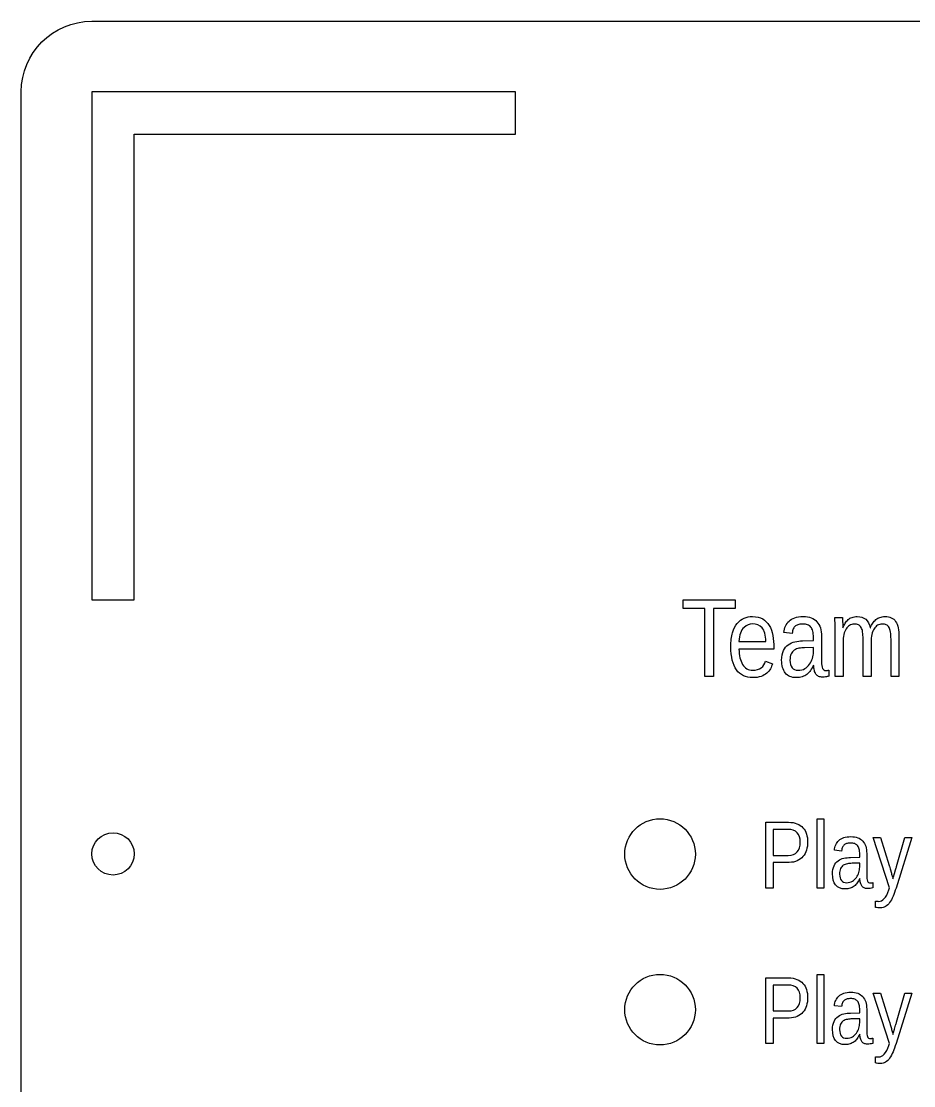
# Model space of a CAD drawing. Extents: x -205 to 381, y 97 to 403.
# Drawn here: x 6.2 to 69.4, y 215.2 to 290.6 of the extents above; entities that cross this region are included whole.
import ezdxf

# ---------------------------------------------------------------- set-up
doc = ezdxf.new("R2010")
doc.units = 0
doc.layers.add('Layer_1', color=7, linetype='CONTINUOUS')

msp = doc.modelspace()

# ---------------------------------------------------------------- linework, layer by layer
at = {"layer": 'Layer_1', "color": 7}
for points in [[(11.210069, 290.606626), (161.210069, 290.606626)], [(11.210069, 290.606626), (11.210069, 290.606626)], [(6.210069, 105.606631), (6.210069, 285.606626)], [(11.209514, 285.604648), (11.209514, 249.612496), (14.208125, 249.612496), (14.208125, 282.606037), (41.204444, 282.606037), (41.204444, 285.604648), (11.209514, 285.604648), (11.209514, 285.604648)], [(55.226991, 249.010569), (55.226991, 244.17586), (54.628923, 244.17586), (54.628923, 249.010569), (53.097094, 249.010569), (53.097094, 249.612496), (56.758817, 249.612496), (56.758817, 249.010569), (55.226991, 249.010569)], [(63.831459, 248.350765), (64.367791, 248.350765)], [(64.414095, 246.595145), (64.414095, 244.17586), (63.846896, 244.17586), (63.846896, 247.459451)], [(64.390961, 247.63694), (64.402533, 247.63694)], [(66.331784, 247.63694), (66.343355, 247.63694)], [(57.036631, 246.649162), (58.935016, 246.649162)], [(60.81025, 247.23566), (60.21604, 247.301254)], [(61.539509, 246.70704), (62.311209, 246.722478), (62.311209, 246.95013)], [(62.886127, 247.023443), (62.886127, 245.225377)], [(65.830168, 244.17586), (65.830168, 246.822797)], [(68.36907, 246.957843), (68.36907, 244.17586), (67.805729, 244.17586), (67.805729, 246.822797)], [(59.506076, 246.209294), (59.506076, 246.116691), (57.036631, 246.116691)], [(62.311207, 245.892897), (62.311207, 246.236302), (61.68613, 246.220865)], [(66.393514, 246.595145), (66.393514, 244.17586), (65.830173, 244.17586)], [(58.915723, 245.260101), (59.417328, 245.086467)], [(62.326644, 244.974571), (62.311207, 244.974571)], [(63.391593, 244.631166), (63.391593, 244.199013)], [(60.589414, 231.006372), (59.464936, 231.006372), (59.464936, 229.190667), (58.948997, 229.190667), (58.948997, 233.850641), (60.556343, 233.850641)], [(62.570484, 229.190667), (62.570484, 234.098689), (63.059962, 234.098689), (63.059962, 229.190667), (62.570484, 229.190667)], [(60.493504, 233.344634), (59.464936, 233.344634), (59.464936, 231.505781), (60.516654, 231.505781)], [(67.653789, 229.064985), (67.700093, 229.2072), (66.535927, 232.769152), (67.058478, 232.769152), (67.676943, 230.791392)], [(68.199494, 230.725245), (68.774962, 232.769152), (69.290901, 232.769152), (68.159805, 229.190661)], [(14.208819, 231.609827), (14.208819, 231.609827)], [(53.949002, 231.598689), (53.949002, 231.598689)], [(64.303504, 231.813369), (63.79418, 231.869594)], [(64.928581, 231.36025), (65.590039, 231.373487), (65.590039, 231.568618)], [(66.082827, 231.631469), (66.082827, 230.09027)], [(65.590033, 230.662416), (65.590033, 230.956766), (65.054254, 230.94353)], [(67.746395, 230.553267), (67.829077, 230.25561)], [(67.977904, 229.984411), (68.050664, 230.222536), (68.130039, 230.490427)], [(65.60327, 229.875282), (65.590033, 229.875282)], [(66.516081, 229.580941), (66.516081, 229.210524)], [(66.704597, 227.821441), (66.704597, 228.267925)], [(60.589414, 219.980413), (59.464936, 219.980413), (59.464936, 218.16471), (58.948997, 218.16471), (58.948997, 222.824682), (60.556343, 222.824682)], [(62.570484, 218.16471), (62.570484, 223.07273), (63.059962, 223.07273), (63.059962, 218.16471), (62.570484, 218.16471)], [(60.493504, 222.318677), (59.464936, 222.318677), (59.464936, 220.479822), (60.516654, 220.479822)], [(67.653789, 218.039026), (67.700093, 218.18124), (66.535927, 221.743192), (67.058478, 221.743192), (67.676943, 219.765433)], [(68.199494, 219.699288), (68.774962, 221.743192), (69.290901, 221.743192), (68.159805, 218.164705)], [(53.949002, 220.572729), (53.949002, 220.572729)], [(64.303504, 220.787413), (63.79418, 220.843637)], [(64.928581, 220.334294), (65.590039, 220.34753), (65.590039, 220.542661)], [(66.082827, 220.605512), (66.082827, 219.064316)], [(65.590033, 219.63646), (65.590033, 219.930809), (65.054254, 219.917573)], [(67.746395, 219.527308), (67.829077, 219.229651)], [(65.60327, 218.849325), (65.590033, 218.849325)], [(67.977904, 218.958455), (68.050664, 219.19658), (68.130039, 219.464468)], [(66.516081, 218.554984), (66.516081, 218.184568)], [(66.704597, 216.795481), (66.704597, 217.241965)]]:
    msp.add_lwpolyline(points, dxfattribs=at)
for points in [[(6.210069, 285.606626), (6.210069, 288.376626), (8.440069, 290.606626), (11.210069, 290.606626)], [(56.917017, 247.945621), (57.055921, 248.115391), (57.217979, 248.237577), (57.40319, 248.312179)], [(57.40319, 248.312179), (57.588396, 248.389345), (57.786465, 248.42793), (57.997398, 248.427936)], [(57.997398, 248.427936), (58.285499, 248.42793), (58.526011, 248.371339), (58.718938, 248.258162)], [(58.718938, 248.258162), (59.091926, 248.039508), (59.329868, 247.648514), (59.432763, 247.085176)], [(60.586456, 248.111539), (60.694494, 248.211858), (60.829543, 248.289029), (60.9916, 248.343052)], [(60.9916, 248.343052), (61.156229, 248.399637), (61.355585, 248.427933), (61.589669, 248.427938)], [(61.589669, 248.427938), (62.019248, 248.427933), (62.342076, 248.307034), (62.558154, 248.065238)], [(63.835325, 248.231151), (63.832785, 248.292884), (63.831459, 248.332753), (63.831459, 248.350765)], [(63.84303, 248.007357), (63.84049, 248.094815), (63.837893, 248.169412), (63.835325, 248.231151)], [(64.367791, 248.350765), (64.370331, 248.337895), (64.371657, 248.303174), (64.371657, 248.246585)], [(64.371657, 248.246585), (64.374197, 248.189991), (64.376794, 248.124394), (64.37939, 248.0498)], [(64.568448, 247.964913), (64.62761, 248.062658), (64.695776, 248.144974), (64.772949, 248.211858)], [(64.772949, 248.211858), (64.852688, 248.281307), (64.944007, 248.33404), (65.046902, 248.370057)], [(65.046902, 248.370057), (65.149795, 248.408637), (65.268122, 248.42793), (65.401884, 248.427936)], [(65.401884, 248.427936), (65.66169, 248.42793), (65.866191, 248.36491), (66.015387, 248.238869)], [(66.015387, 248.238869), (66.167152, 248.11282), (66.272619, 247.912177), (66.331784, 247.63694)], [(66.513129, 247.964913), (66.577436, 248.062658), (66.650746, 248.144974), (66.733064, 248.211858)], [(66.733064, 248.211858), (66.817948, 248.281307), (66.913125, 248.33404), (67.018594, 248.370057)], [(67.018594, 248.370057), (67.124055, 248.408637), (67.244956, 248.42793), (67.381292, 248.427936)], [(67.381292, 248.427936), (67.553637, 248.42793), (67.701544, 248.399634), (67.825022, 248.343049)], [(67.825022, 248.343049), (67.951062, 248.286452), (68.053955, 248.198994), (68.133702, 248.08067)], [(56.585186, 247.281958), (56.667499, 247.554624), (56.77811, 247.775844), (56.917017, 247.945621)], [(57.40319, 247.660094), (57.171677, 247.462019), (57.049492, 247.125043), (57.036631, 246.649162)], [(57.989682, 247.914754), (57.789039, 247.914751), (57.59354, 247.829862), (57.40319, 247.660094)], [(58.672637, 247.629224), (58.500289, 247.819575), (58.272638, 247.914751), (57.989682, 247.914754)], [(58.935016, 246.649162), (58.935013, 247.114753), (58.847553, 247.441439), (58.672637, 247.629224)], [(60.21604, 247.301254), (60.236614, 247.46588), (60.276489, 247.616363), (60.335654, 247.752699)], [(60.335654, 247.752699), (60.394816, 247.8916), (60.478419, 248.011215), (60.586456, 248.111539)], [(60.887421, 247.559775), (60.848835, 247.474882), (60.823111, 247.366845), (60.81025, 247.23566)], [(61.045621, 247.764276), (60.981311, 247.715398), (60.928577, 247.64723), (60.887421, 247.559775)], [(61.27713, 247.868455), (61.18967, 247.85045), (61.112499, 247.815717), (61.045621, 247.764276)], [(61.574234, 247.899322), (61.463623, 247.899319), (61.364588, 247.889021), (61.27713, 247.868455)], [(61.898349, 247.845305), (61.808315, 247.881313), (61.700277, 247.899319), (61.574234, 247.899322)], [(62.129859, 247.683247), (62.06812, 247.757841), (61.990952, 247.811859), (61.898349, 247.845305)], [(62.264908, 247.389998), (62.23661, 247.510897), (62.191592, 247.608644), (62.129859, 247.683247)], [(62.311209, 246.95013), (62.311207, 247.122474), (62.295772, 247.269097), (62.264908, 247.389998)], [(62.558154, 248.065238), (62.7768, 247.826006), (62.886124, 247.478743), (62.886127, 247.023443)], [(63.846896, 247.733404), (63.846893, 247.831148), (63.845485, 247.922467), (63.84303, 248.007357)], [(63.846896, 247.459451), (63.846893, 247.459448), (63.846893, 247.550764), (63.846896, 247.733404)], [(64.37939, 248.0498), (64.384527, 247.977771), (64.387095, 247.903174), (64.387095, 247.826009)], [(64.387095, 247.826009), (64.389635, 247.751407), (64.390961, 247.688384), (64.390961, 247.63694)], [(64.402533, 247.63694), (64.453976, 247.757838), (64.509283, 247.867163), (64.568448, 247.964913)], [(64.626315, 247.552053), (64.559431, 247.444013), (64.506698, 247.308964), (64.468115, 247.146912)], [(64.873259, 247.802856), (64.77808, 247.746262), (64.695764, 247.662662), (64.626315, 247.552053)], [(65.20123, 247.891603), (65.080329, 247.891598), (64.971004, 247.862018), (64.873259, 247.802856)], [(65.498337, 247.837583), (65.418592, 247.873592), (65.319557, 247.891598), (65.20123, 247.891603)], [(65.691261, 247.660094), (65.642386, 247.744975), (65.578076, 247.80414), (65.498337, 247.837583)], [(65.79544, 247.33212), (65.774866, 247.468451), (65.740133, 247.577775), (65.691261, 247.660094)], [(66.343355, 247.63694), (66.394798, 247.757838), (66.45139, 247.867163), (66.513129, 247.964913)], [(66.605734, 247.56363), (66.536276, 247.455587), (66.483543, 247.320541), (66.447535, 247.158486)], [(66.852679, 247.806717), (66.757499, 247.752694), (66.675183, 247.671665), (66.605734, 247.56363)], [(67.180652, 247.891603), (67.059748, 247.891598), (66.950423, 247.863302), (66.852679, 247.806717)], [(67.473898, 247.837583), (67.39415, 247.873592), (67.296403, 247.891598), (67.180652, 247.891603)], [(67.666822, 247.660094), (67.617944, 247.744975), (67.553637, 247.80414), (67.473898, 247.837583)], [(67.774862, 247.33212), (67.754288, 247.468451), (67.718265, 247.577775), (67.666822, 247.660094)], [(68.133702, 248.08067), (68.216012, 247.962339), (68.275175, 247.809285), (68.311195, 247.621508)], [(68.311195, 247.621508), (68.349774, 247.436297), (68.369067, 247.215074), (68.36907, 246.957843)], [(56.465572, 246.290322), (56.465572, 246.681316), (56.505441, 247.01186), (56.585186, 247.281958)], [(59.432763, 247.085176), (59.481635, 246.815078), (59.506073, 246.523116), (59.506076, 246.209294)], [(60.52472, 246.433087), (60.663627, 246.533406), (60.821824, 246.602858), (60.999316, 246.641446)], [(60.999316, 246.641446), (61.176806, 246.680029), (61.356869, 246.701893), (61.539509, 246.70704)], [(64.468115, 247.146912), (64.432101, 246.987423), (64.414095, 246.803501), (64.414095, 246.595145)], [(65.830168, 246.822797), (65.830165, 247.026008), (65.818597, 247.195782), (65.79544, 247.33212)], [(66.447535, 247.158486), (66.41152, 246.996425), (66.393512, 246.808646), (66.393514, 246.595145)], [(67.805729, 246.822797), (67.805723, 247.026008), (67.795428, 247.195782), (67.774862, 247.33212)], [(56.862997, 244.650456), (56.598047, 245.018302), (56.465572, 245.564921), (56.465572, 246.290322)], [(57.036631, 246.116691), (57.036629, 245.898039), (57.059774, 245.696112), (57.106083, 245.510904)], [(60.061701, 245.34113), (60.061701, 245.616367), (60.104144, 245.841448), (60.189031, 246.016369)], [(60.189031, 246.016369), (60.276489, 246.193859), (60.388387, 246.332763), (60.52472, 246.433087)], [(60.95687, 246.054949), (60.864265, 245.990636), (60.789668, 245.900605), (60.733076, 245.784851)], [(61.288701, 246.182279), (61.162655, 246.161705), (61.052047, 246.119253), (60.95687, 246.054949)], [(61.68613, 246.220865), (61.54722, 246.218325), (61.414745, 246.205427), (61.288701, 246.182279)], [(62.241755, 245.464602), (62.288053, 245.613796), (62.311204, 245.756561), (62.311207, 245.892897)], [(57.106083, 245.510904), (57.152385, 245.328266), (57.214121, 245.17007), (57.291292, 245.036307)], [(58.614759, 244.80094), (58.763953, 244.921838), (58.864274, 245.074893), (58.915723, 245.260101)], [(60.320219, 244.430523), (60.147872, 244.651743), (60.061701, 244.955279), (60.061701, 245.34113)], [(60.733076, 245.784851), (60.676485, 245.669095), (60.64819, 245.517327), (60.64819, 245.329548)], [(60.64819, 245.329548), (60.64819, 245.103183), (60.698349, 244.928264), (60.798673, 244.804792)], [(62.041111, 245.051742), (62.13114, 245.177785), (62.198021, 245.315405), (62.241755, 245.464602)], [(62.886127, 245.225377), (62.886124, 245.019589), (62.907999, 244.863963), (62.951721, 244.758499)], [(58.020551, 244.098689), (57.513799, 244.098692), (57.127947, 244.282613), (56.862997, 244.650456)], [(57.291292, 245.036307), (57.36846, 244.905116), (57.46621, 244.802224), (57.584538, 244.727627)], [(57.584538, 244.727627), (57.705436, 244.655601), (57.850775, 244.619589), (58.020551, 244.619589)], [(58.020551, 244.619589), (58.267493, 244.619589), (58.465562, 244.680039), (58.614759, 244.80094)], [(59.008329, 244.418946), (58.900286, 244.326341), (58.76524, 244.249173), (58.603185, 244.187437)], [(59.266847, 244.735343), (59.202537, 244.619589), (59.116364, 244.514123), (59.008329, 244.418946)], [(59.417328, 245.086467), (59.381314, 244.970713), (59.331152, 244.85367), (59.266847, 244.735343)], [(61.09578, 244.098689), (60.751085, 244.098692), (60.492567, 244.2093), (60.320219, 244.430523)], [(60.798673, 244.804792), (60.898992, 244.68132), (61.041757, 244.619584), (61.226965, 244.619584)], [(61.226965, 244.619589), (61.4096, 244.619589), (61.567799, 244.659459), (61.701561, 244.739204)], [(61.701561, 244.739204), (61.837895, 244.821517), (61.951077, 244.925696), (62.041111, 245.051742)], [(62.106706, 244.611871), (62.034677, 244.503833), (61.94979, 244.41123), (61.852045, 244.33406)], [(62.311207, 244.974571), (62.249468, 244.840809), (62.181303, 244.719908), (62.106706, 244.611871)], [(62.376804, 244.608013), (62.351093, 244.713479), (62.334357, 244.835664), (62.326644, 244.974571)], [(62.484841, 244.345633), (62.438537, 244.417659), (62.402525, 244.50512), (62.376804, 244.608013)], [(62.951721, 244.758499), (62.995449, 244.655604), (63.080336, 244.604158), (63.206384, 244.604158)], [(63.206384, 244.604158), (63.237248, 244.604158), (63.268115, 244.606698), (63.298987, 244.611862)], [(63.298987, 244.611862), (63.332425, 244.616999), (63.363292, 244.623433), (63.391593, 244.631166)], [(58.603185, 244.187437), (58.443698, 244.128272), (58.249487, 244.098692), (58.020551, 244.098689)], [(61.520214, 244.160425), (61.396739, 244.119269), (61.255261, 244.098692), (61.095777, 244.098689)], [(61.852045, 244.33406), (61.756866, 244.259463), (61.646254, 244.201584), (61.520214, 244.160425)], [(62.67391, 244.187437), (62.596736, 244.223448), (62.533713, 244.276181), (62.484841, 244.345633)], [(62.951721, 244.137274), (62.843681, 244.137274), (62.751075, 244.153982), (62.67391, 244.187437)], [(63.175515, 244.152712), (63.106057, 244.142411), (63.03146, 244.137274), (62.951721, 244.137274)], [(63.391593, 244.199013), (63.319561, 244.178439), (63.247538, 244.163002), (63.175515, 244.152712)], [(48.949, 231.598689), (48.949, 232.979399), (50.068288, 234.098689), (51.449001, 234.098689)], [(51.449001, 234.098689), (52.829711, 234.098689), (53.949002, 232.979399), (53.949002, 231.598689)], [(60.556343, 233.850641), (60.781235, 233.850639), (60.97747, 233.816461), (61.145039, 233.748116)], [(11.208819, 231.609827), (11.208819, 232.438255), (11.880392, 233.109827), (12.70882, 233.109827)], [(12.70882, 233.109827), (13.537247, 233.109827), (14.208819, 232.438255), (14.208819, 231.609827)], [(61.161577, 233.113124), (61.013848, 233.26746), (60.791158, 233.344631), (60.493504, 233.344634)], [(61.145039, 233.748116), (61.314813, 233.681966), (61.455924, 233.587156), (61.568372, 233.463689)], [(61.383164, 232.441746), (61.383161, 232.737193), (61.309301, 232.960987), (61.161577, 233.113124)], [(61.568372, 233.463689), (61.680818, 233.342418), (61.764604, 233.194692), (61.819728, 233.020513)], [(61.171497, 231.747214), (61.312606, 231.908165), (61.383161, 232.139675), (61.383164, 232.441746)], [(61.819728, 233.020513), (61.874846, 232.84853), (61.902408, 232.657809), (61.902411, 232.44835)], [(61.902411, 232.44835), (61.902408, 232.2455), (61.874837, 232.055883), (61.819728, 231.879497)], [(63.896706, 232.256549), (63.947418, 232.375607), (64.019077, 232.478133), (64.11168, 232.564126)], [(64.11168, 232.564126), (64.204286, 232.650113), (64.320039, 232.716258), (64.458946, 232.762562)], [(64.458946, 232.762562), (64.600057, 232.811067), (64.770934, 232.835319), (64.971577, 232.835324)], [(64.703686, 232.355767), (64.62872, 232.340329), (64.562575, 232.310563), (64.505247, 232.266469)], [(64.958347, 232.382211), (64.863537, 232.382208), (64.77865, 232.373377), (64.703686, 232.355767)], [(65.236161, 232.33591), (65.15899, 232.366773), (65.066384, 232.382208), (64.958347, 232.382211)], [(64.971577, 232.835324), (65.339787, 232.835319), (65.616497, 232.731692), (65.801706, 232.524437)], [(65.434597, 232.197003), (65.38168, 232.26094), (65.315533, 232.307241), (65.236161, 232.33591)], [(65.801706, 232.524437), (65.989118, 232.319383), (66.082824, 232.021726), (66.082827, 231.631469)], [(12.70882, 230.109828), (11.880392, 230.109828), (11.208819, 230.7814), (11.208819, 231.609827)], [(14.208819, 231.609827), (14.208819, 230.7814), (13.537247, 230.109828), (12.70882, 230.109828)], [(51.449001, 229.098688), (50.068288, 229.098688), (48.949, 230.217976), (48.949, 231.598689)], [(53.949002, 231.598689), (53.949002, 230.217976), (52.829711, 229.098688), (51.449001, 229.098688)], [(60.516654, 231.505781), (60.814308, 231.505778), (61.03259, 231.586257), (61.171497, 231.747214)], [(61.819728, 231.879497), (61.764604, 231.705309), (61.681922, 231.553175), (61.57168, 231.42309)], [(63.79418, 231.869594), (63.811819, 232.010702), (63.845996, 232.139686), (63.896706, 232.256549)], [(64.369651, 232.091183), (64.336577, 232.018421), (64.314527, 231.925815), (64.303504, 231.813369)], [(64.505247, 232.266469), (64.450127, 232.224573), (64.404926, 232.166144), (64.369651, 232.091183)], [(65.550353, 231.945647), (65.52611, 232.049273), (65.487513, 232.133059), (65.434597, 232.197003)], [(65.590039, 231.568618), (65.590039, 231.716339), (65.576803, 231.842018), (65.550353, 231.945647)], [(61.161577, 231.118821), (60.998413, 231.043851), (60.807693, 231.006369), (60.589414, 231.006372)], [(61.57168, 231.42309), (61.46364, 231.295207), (61.32694, 231.193782), (61.161577, 231.118821)], [(63.771029, 230.768247), (63.845996, 230.920379), (63.941906, 231.039443), (64.058763, 231.125433)], [(64.058763, 231.125433), (64.177827, 231.21142), (64.313424, 231.270952), (64.465561, 231.304029)], [(64.429174, 230.801318), (64.349799, 230.746194), (64.285859, 230.669023), (64.237354, 230.569805)], [(64.713604, 230.910456), (64.605563, 230.892817), (64.510753, 230.856436), (64.429174, 230.801318)], [(64.465561, 231.304029), (64.617696, 231.3371), (64.772035, 231.355839), (64.928581, 231.36025)], [(65.054254, 230.94353), (64.93519, 230.941272), (64.821638, 230.930293), (64.713604, 230.910456)], [(67.676943, 230.791392), (67.67694, 230.791389), (67.700085, 230.712014), (67.746395, 230.553267)], [(63.661888, 230.189471), (63.661888, 230.425389), (63.69827, 230.618314), (63.771029, 230.768247)], [(63.883478, 229.408949), (63.735752, 229.598568), (63.661888, 229.858741), (63.661888, 230.189471)], [(64.237354, 230.569805), (64.188845, 230.470587), (64.164591, 230.3405), (64.164591, 230.179545)], [(64.164591, 230.179545), (64.164591, 229.985518), (64.207585, 229.835587), (64.293575, 229.729754)], [(65.358524, 229.941426), (65.435692, 230.049464), (65.493019, 230.167424), (65.530504, 230.295307)], [(65.530504, 230.295307), (65.570187, 230.423188), (65.590033, 230.545557), (65.590033, 230.662416)], [(66.082827, 230.09027), (66.082824, 229.913881), (66.101567, 229.780489), (66.139052, 229.69009)], [(67.829077, 230.25561), (67.85774, 230.156392), (67.881991, 230.067094), (67.901837, 229.987719)], [(68.130039, 230.490427), (68.158701, 230.580826), (68.181852, 230.659097), (68.199494, 230.725245)], [(64.548244, 229.124523), (64.252791, 229.124523), (64.031204, 229.219332), (63.883478, 229.408949)], [(64.293575, 229.729754), (64.379565, 229.62392), (64.501934, 229.571004), (64.660687, 229.571004)], [(64.660687, 229.571009), (64.81723, 229.571009), (64.952829, 229.605184), (65.067482, 229.673535)], [(65.196466, 229.326269), (65.114887, 229.262329), (65.020077, 229.21272), (64.91204, 229.177442)], [(65.067482, 229.673535), (65.184339, 229.744091), (65.281353, 229.833389), (65.358524, 229.941426)], [(65.414748, 229.564394), (65.353009, 229.471791), (65.280249, 229.392416), (65.196466, 229.326269)], [(65.590033, 229.875282), (65.537117, 229.760626), (65.478688, 229.657), (65.414748, 229.564394)], [(65.646263, 229.561087), (65.624222, 229.651488), (65.609882, 229.756218), (65.60327, 229.875282)], [(65.738869, 229.336192), (65.69918, 229.397928), (65.668311, 229.472892), (65.646263, 229.561087)], [(65.900927, 229.200593), (65.834776, 229.231462), (65.780759, 229.27666), (65.738869, 229.336192)], [(66.139052, 229.69009), (66.176531, 229.601893), (66.24929, 229.557796), (66.357331, 229.557799)], [(66.357331, 229.557799), (66.383775, 229.557796), (66.410245, 229.560056), (66.436706, 229.564403)], [(66.436706, 229.564403), (66.465368, 229.568805), (66.491826, 229.574337), (66.516081, 229.580941)], [(67.901837, 229.987719), (67.923878, 229.908344), (67.937115, 229.858735), (67.941526, 229.838892)], [(67.941526, 229.838892), (67.945929, 229.863135), (67.958064, 229.911652), (67.977904, 229.984411)], [(64.91204, 229.177442), (64.806206, 229.142164), (64.684938, 229.124525), (64.548238, 229.124525)], [(66.139052, 229.157599), (66.046443, 229.157599), (65.967068, 229.171936), (65.900927, 229.200593)], [(66.330872, 229.170835), (66.27134, 229.16203), (66.2074, 229.157599), (66.139052, 229.157599)], [(66.516081, 229.210524), (66.454342, 229.192885), (66.392606, 229.179655), (66.330872, 229.170835)], [(67.329677, 228.443216), (67.453146, 228.573303), (67.561186, 228.780559), (67.653789, 229.064985)], [(67.948138, 228.608584), (67.877583, 228.434402), (67.798208, 228.286675), (67.710013, 228.165407)], [(68.159805, 229.190667), (68.091454, 228.974592), (68.020898, 228.780564), (67.948138, 228.608584)], [(66.704597, 228.267925), (66.739874, 228.261321), (66.77846, 228.25689), (66.820353, 228.254688)], [(66.869962, 227.791675), (66.817045, 227.796077), (66.761924, 227.806011), (66.704597, 227.821441)], [(66.820353, 228.254688), (66.86445, 228.250286), (66.901932, 228.248084), (66.932802, 228.248084)], [(67.041943, 227.785071), (66.980204, 227.785071), (66.922879, 227.787328), (66.869962, 227.791675)], [(66.932802, 228.248084), (67.076117, 228.248084), (67.208408, 228.313128), (67.329677, 228.443216)], [(67.415664, 227.884289), (67.307627, 227.818144), (67.183051, 227.785071), (67.041943, 227.785071)], [(67.710013, 228.165407), (67.621819, 228.041938), (67.523701, 227.948232), (67.415664, 227.884289)], [(48.949, 220.572729), (48.949, 221.953439), (50.068288, 223.07273), (51.449001, 223.07273)], [(51.449001, 223.07273), (52.829714, 223.07273), (53.949002, 221.953439), (53.949002, 220.572729)], [(60.556343, 222.824682), (60.781235, 222.824679), (60.97747, 222.790502), (61.145039, 222.722156)], [(61.145039, 222.722156), (61.314813, 222.656006), (61.455924, 222.561196), (61.568372, 222.43773)], [(61.161577, 222.087165), (61.013848, 222.241501), (60.791158, 222.318672), (60.493504, 222.318677)], [(61.383164, 221.415786), (61.383161, 221.711233), (61.309301, 221.935027), (61.161577, 222.087165)], [(61.568372, 222.43773), (61.680818, 222.316459), (61.764604, 222.168733), (61.819728, 221.994554)], [(61.819728, 221.994554), (61.874846, 221.82257), (61.902408, 221.63185), (61.902411, 221.42239)], [(64.458946, 221.736608), (64.600057, 221.785111), (64.770934, 221.809362), (64.971577, 221.809368)], [(64.971577, 221.809368), (65.339787, 221.809362), (65.616497, 221.705736), (65.801706, 221.498483)], [(61.171497, 220.721254), (61.312606, 220.882206), (61.383161, 221.113715), (61.383164, 221.415786)], [(61.902411, 221.42239), (61.902408, 221.21954), (61.874837, 221.029924), (61.819728, 220.853538)], [(63.79418, 220.843637), (63.811819, 220.984745), (63.845996, 221.11373), (63.896706, 221.230592)], [(63.896706, 221.230592), (63.947418, 221.34965), (64.019077, 221.452176), (64.11168, 221.538169)], [(64.11168, 221.538169), (64.204286, 221.624157), (64.320039, 221.690301), (64.458946, 221.736608)], [(64.369651, 221.065227), (64.336577, 220.992464), (64.314527, 220.899859), (64.303504, 220.787413)], [(64.505247, 221.240512), (64.450127, 221.198616), (64.404926, 221.140188), (64.369651, 221.065227)], [(64.703686, 221.32981), (64.62872, 221.314373), (64.562575, 221.284607), (64.505247, 221.240512)], [(64.958347, 221.356254), (64.863537, 221.356252), (64.77865, 221.347421), (64.703686, 221.32981)], [(65.236161, 221.309953), (65.15899, 221.340817), (65.066384, 221.356252), (64.958347, 221.356254)], [(65.434597, 221.171046), (65.38168, 221.234983), (65.315533, 221.281285), (65.236161, 221.309953)], [(65.550353, 220.91969), (65.52611, 221.023317), (65.487513, 221.107103), (65.434597, 221.171046)], [(65.801706, 221.498483), (65.989118, 221.293426), (66.082824, 220.995772), (66.082827, 220.605512)], [(51.449001, 218.072729), (50.068288, 218.072729), (48.949, 219.192016), (48.949, 220.572729)], [(53.949002, 220.572729), (53.949002, 219.192016), (52.829714, 218.072729), (51.449001, 218.072729)], [(60.516654, 220.479822), (60.814308, 220.479819), (61.03259, 220.560297), (61.171497, 220.721254)], [(61.57168, 220.397131), (61.46364, 220.269247), (61.32694, 220.167822), (61.161577, 220.092861)], [(61.819728, 220.853538), (61.764604, 220.67935), (61.681922, 220.527215), (61.57168, 220.397131)], [(64.058763, 220.099474), (64.177827, 220.185461), (64.313424, 220.244993), (64.465561, 220.27807)], [(64.465561, 220.27807), (64.617696, 220.31114), (64.772035, 220.32988), (64.928581, 220.334294)], [(65.590039, 220.542661), (65.590039, 220.690385), (65.576803, 220.816061), (65.550353, 220.91969)], [(61.161577, 220.092861), (60.998413, 220.017894), (60.807693, 219.98041), (60.589414, 219.980413)], [(63.661888, 219.163512), (63.661888, 219.39943), (63.69827, 219.592354), (63.771029, 219.742288)], [(63.771029, 219.742288), (63.845996, 219.894422), (63.941906, 220.013483), (64.058763, 220.099474)], [(64.237354, 219.543849), (64.188845, 219.444631), (64.164591, 219.314543), (64.164591, 219.153589)], [(64.429174, 219.775361), (64.349799, 219.720238), (64.285859, 219.643067), (64.237354, 219.543849)], [(64.713604, 219.884502), (64.605563, 219.866863), (64.510753, 219.830479), (64.429174, 219.775361)], [(65.054254, 219.917573), (64.93519, 219.915315), (64.821638, 219.904337), (64.713604, 219.884502)], [(65.530504, 219.269351), (65.570187, 219.397231), (65.590033, 219.5196), (65.590033, 219.63646)], [(67.676943, 219.765433), (67.67694, 219.76543), (67.700085, 219.686058), (67.746395, 219.527308)], [(68.130039, 219.464468), (68.158701, 219.554867), (68.181852, 219.633141), (68.199494, 219.699288)], [(63.883478, 218.38299), (63.735752, 218.572609), (63.661888, 218.832781), (63.661888, 219.163512)], [(64.164591, 219.153589), (64.164591, 218.959561), (64.207585, 218.809631), (64.293575, 218.703797)], [(65.067482, 218.647579), (65.184339, 218.718134), (65.281353, 218.807432), (65.358524, 218.91547)], [(65.358524, 218.91547), (65.435692, 219.023507), (65.493019, 219.141467), (65.530504, 219.269351)], [(65.590033, 218.849325), (65.537117, 218.73467), (65.478688, 218.631043), (65.414748, 218.538438)], [(65.646263, 218.535133), (65.624222, 218.625531), (65.609882, 218.730261), (65.60327, 218.849325)], [(66.082827, 219.064316), (66.082824, 218.887925), (66.101567, 218.754532), (66.139052, 218.664134)], [(67.829077, 219.229651), (67.85774, 219.130433), (67.881991, 219.041135), (67.901837, 218.96176)], [(67.901837, 218.96176), (67.923878, 218.882385), (67.937115, 218.832776), (67.941526, 218.812933)], [(67.941526, 218.812933), (67.945929, 218.837175), (67.958064, 218.885692), (67.977904, 218.958455)], [(64.548244, 218.098563), (64.252791, 218.098563), (64.031204, 218.193373), (63.883478, 218.38299)], [(64.293575, 218.703797), (64.379565, 218.597964), (64.501934, 218.545047), (64.660687, 218.545047)], [(64.91204, 218.151486), (64.806206, 218.116208), (64.684938, 218.098569), (64.548238, 218.098569)], [(64.660687, 218.545053), (64.81723, 218.545053), (64.952829, 218.579227), (65.067482, 218.647579)], [(65.196466, 218.300313), (65.114887, 218.236372), (65.020077, 218.186763), (64.91204, 218.151486)], [(65.414748, 218.538438), (65.353009, 218.445835), (65.280249, 218.36646), (65.196466, 218.300313)], [(65.738869, 218.310236), (65.69918, 218.371972), (65.668311, 218.446936), (65.646263, 218.535133)], [(65.900927, 218.174636), (65.834776, 218.205506), (65.780759, 218.250704), (65.738869, 218.310236)], [(66.139052, 218.131643), (66.046443, 218.131643), (65.967068, 218.145979), (65.900927, 218.174636)], [(66.139052, 218.664134), (66.176531, 218.575939), (66.24929, 218.531842), (66.357331, 218.531842)], [(66.330872, 218.144879), (66.27134, 218.136073), (66.2074, 218.131643), (66.139052, 218.131643)], [(66.516081, 218.184568), (66.454342, 218.166929), (66.392606, 218.153698), (66.330872, 218.144879)], [(66.357331, 218.531842), (66.383775, 218.531842), (66.410245, 218.5341), (66.436706, 218.538446)], [(66.436706, 218.538446), (66.465368, 218.542849), (66.491826, 218.54838), (66.516081, 218.554984)], [(67.329677, 217.417256), (67.453146, 217.547344), (67.561186, 217.754599), (67.653789, 218.039026)], [(68.159805, 218.16471), (68.091454, 217.948633), (68.020898, 217.754605), (67.948138, 217.582627)], [(66.704597, 217.241965), (66.739874, 217.235361), (66.77846, 217.23093), (66.820353, 217.228729)], [(66.820353, 217.228729), (66.86445, 217.224326), (66.901932, 217.222125), (66.932802, 217.222125)], [(66.932802, 217.222125), (67.076117, 217.222128), (67.208408, 217.287169), (67.329677, 217.417256)], [(67.948138, 217.582627), (67.877583, 217.408442), (67.798208, 217.260716), (67.710013, 217.139448)], [(66.869962, 216.765715), (66.817045, 216.770118), (66.761924, 216.780052), (66.704597, 216.795481)], [(67.041943, 216.759111), (66.980204, 216.759111), (66.922879, 216.761369), (66.869962, 216.765715)], [(67.415664, 216.858329), (67.307627, 216.792185), (67.183051, 216.759111), (67.041943, 216.759111)], [(67.710013, 217.139448), (67.621819, 217.015979), (67.523701, 216.922272), (67.415664, 216.858329)]]:
    msp.add_open_spline(points, degree=3, dxfattribs=at)

doc.saveas('drawing.dxf')
